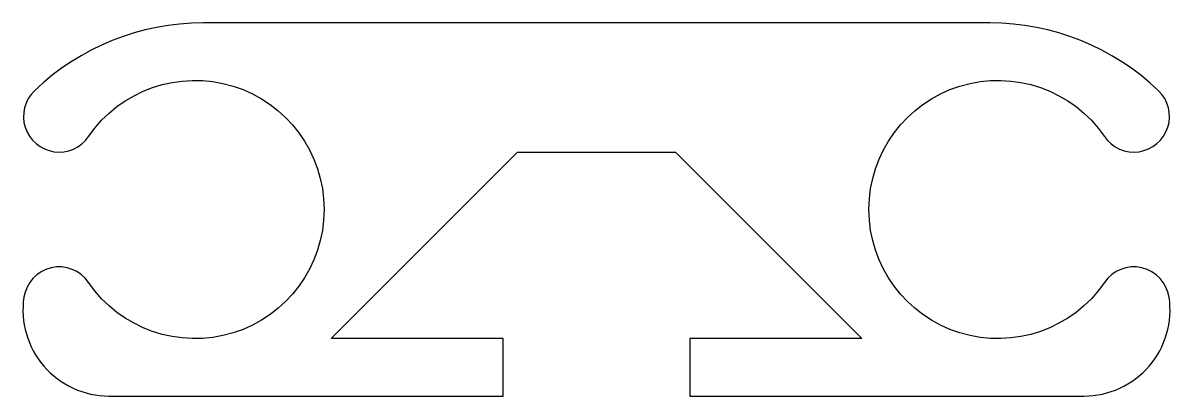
# Model space of a CAD drawing. Extents: x 373.3 to 413.3, y 220.1 to 233.1.
import ezdxf

# ---------------------------------------------------------------- set-up
doc = ezdxf.new("R2010")
doc.units = 0
doc.layers.add('ANA', color=220, linetype='CONTINUOUS')

msp = doc.modelspace()

# ---------------------------------------------------------------- linework, layer by layer
at = {"layer": 'ANA', "color": 0}
msp.add_lwpolyline([(393.305, 228.553), (396.055, 228.553), (402.555, 222.053), (396.555, 222.053), (396.555, 220.053), (410.305, 220.053, 0.458067), (413.273, 223.493, 0.682037), (411.02, 224.012, -3.23303), (411.02, 229.093, 1.109266), (412.903, 230.691, 0.193311), (407.024, 233.053), (393.305, 233.053), (379.587, 233.053, 0.193311), (373.707, 230.691, 1.109266), (375.591, 229.093, -3.23303), (375.591, 224.012, 0.682037), (373.338, 223.493, 0.458067), (376.305, 220.053), (390.055, 220.053), (390.055, 222.053), (384.055, 222.053), (390.555, 228.553)], format="xyb", close=True, dxfattribs=at)

doc.saveas('drawing.dxf')
